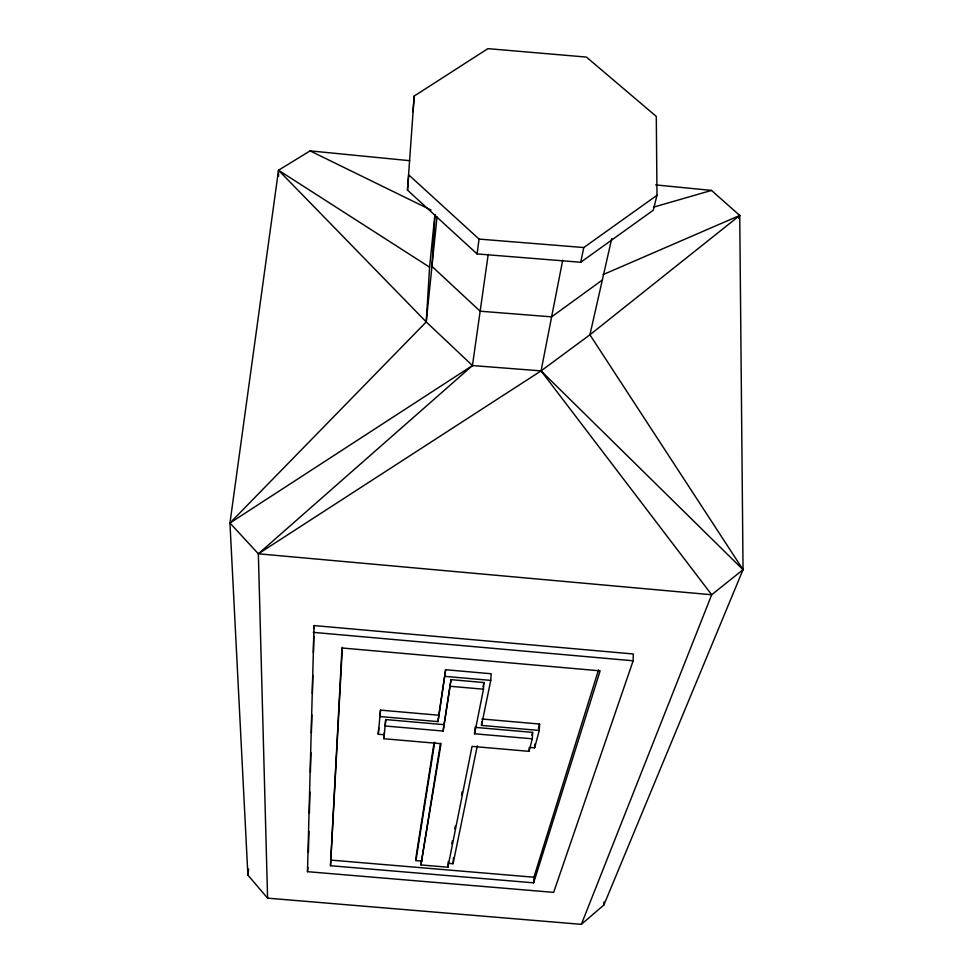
<?xml version="1.0" encoding="UTF-8"?>
<svg xmlns="http://www.w3.org/2000/svg" width="973" height="973" viewBox="0 0 973 973"><rect width="100%" height="100%" fill="white"/><g stroke="black" fill="none" stroke-linecap="round" stroke-linejoin="round"><path stroke-width="1.46" d="M633.143 660.789L633.289 653.99L314.06 625.566L307.48 871.674L553.649 892.375L633.143 660.789L313.306 632.365M308.405 852.482L308.928 831.307M309.39 813.16L309.913 791.973M310.399 772.307L310.886 752.64M311.384 732.973L311.834 714.827M312.357 693.652L312.807 675.493M313.379 652.798L313.793 636.16M313.975 628.594L314.06 625.566M409.682 160.691L310.083 150.876L278.521 170.239L229.956 523.024L247.896 875.116L267.587 898.152L581.355 924.35L603.88 904.999L603.965 901.959M530.127 747.459L534.603 747.848L539.273 730.455L539.577 724.034L481.89 718.998M533.666 882.839L600.134 670.859L342.01 647.982L330.492 865.715L533.666 882.839L533.922 877.22L598.529 669.91M440.501 743.275L420.92 864.936L447.884 867.211L472.051 746.388L529.02 751.338L532.316 738.811L532.632 732.389L474.982 727.354M534.603 747.848L534.785 744.053M529.02 751.338L529.203 747.519M330.492 865.715L342.374 647.288M267.587 898.152L258.356 553.795L229.956 523.024L426.235 321.929L429.592 267.174L434.882 214.851M435.065 214.899L431.939 266.383L480.163 311.202L551.63 316.845L602.336 280.005M539.273 730.455L481.501 725.42L490.757 680.395L491.146 673.754L445.622 669.728L437.959 721.613L379.944 716.542L380.516 710.132L438.434 715.191M532.316 738.811L474.569 733.788L483.484 689.2L483.897 682.547L451.01 679.653L443.116 731.039L385.174 725.992L385.734 719.57L443.591 724.617M481.501 725.42L481.732 721.565M474.569 733.788L474.897 728.643M448.602 863.355L453.053 863.732L453.442 858.052M407.48 190.124L414.206 96.059L487.899 48.65L586.427 57.079L656.289 116.432L656.994 195.281L653.248 210.241L580.723 262.26L477.062 253.929L407.48 190.124L408.721 174.872L479.057 239.09L583.788 247.543L656.994 195.281M447.884 867.211L448.273 861.506M443.116 731.039L451.01 679.653M437.959 721.613L445.622 669.728M421.856 861.105L415.909 860.594L416.347 854.914L433.994 743.287M412.953 111.725L414.206 96.059M420.92 864.936L441.024 743.688L383.861 738.726L384.42 732.353M384.226 734.773L378.229 734.25L378.801 727.926M378.229 734.25L380.516 710.132M603.88 904.999L743.044 569.667L541.073 370.883L472.452 365.556L426.235 321.929L437.035 216.809M383.861 738.726L385.734 719.57M307.48 871.674L307.918 867.49M247.896 875.116L248.614 869.096M477.062 253.929L479.057 239.09M655.668 184.906L711.494 190.416L739.735 215.459L743.044 569.667L711.689 594.758L258.356 553.795L472.452 365.556L488.227 254.269M415.909 860.594L434.7 742.204M562.686 260.253L541.073 370.883L258.356 553.795M451.813 843.725L452.409 840.757M454.768 828.911L455.352 825.943M461.543 794.832L462.139 791.876M483.034 686.889L483.897 682.547M453.053 863.732L477.293 745.865M580.723 262.26L583.788 247.543M611.737 238.543L589.918 334.797L541.073 370.883L711.689 594.758L581.355 924.35M531.89 735.187L532.632 732.389M538.41 728.412L539.577 724.034M738.823 218.353L739.735 215.459L603.102 274.605M739.735 215.459L589.918 334.797L743.044 569.667M229.956 523.024L472.452 365.556M653.418 207.188L711.494 190.416M331.039 860.108L533.922 877.22M445.135 676.381L490.757 680.395M450.535 686.306L483.484 689.2M310.083 150.876L431.051 210.046M278.558 176.308L278.521 170.239L429.592 267.174M278.521 170.239L426.235 321.929"/></g></svg>
